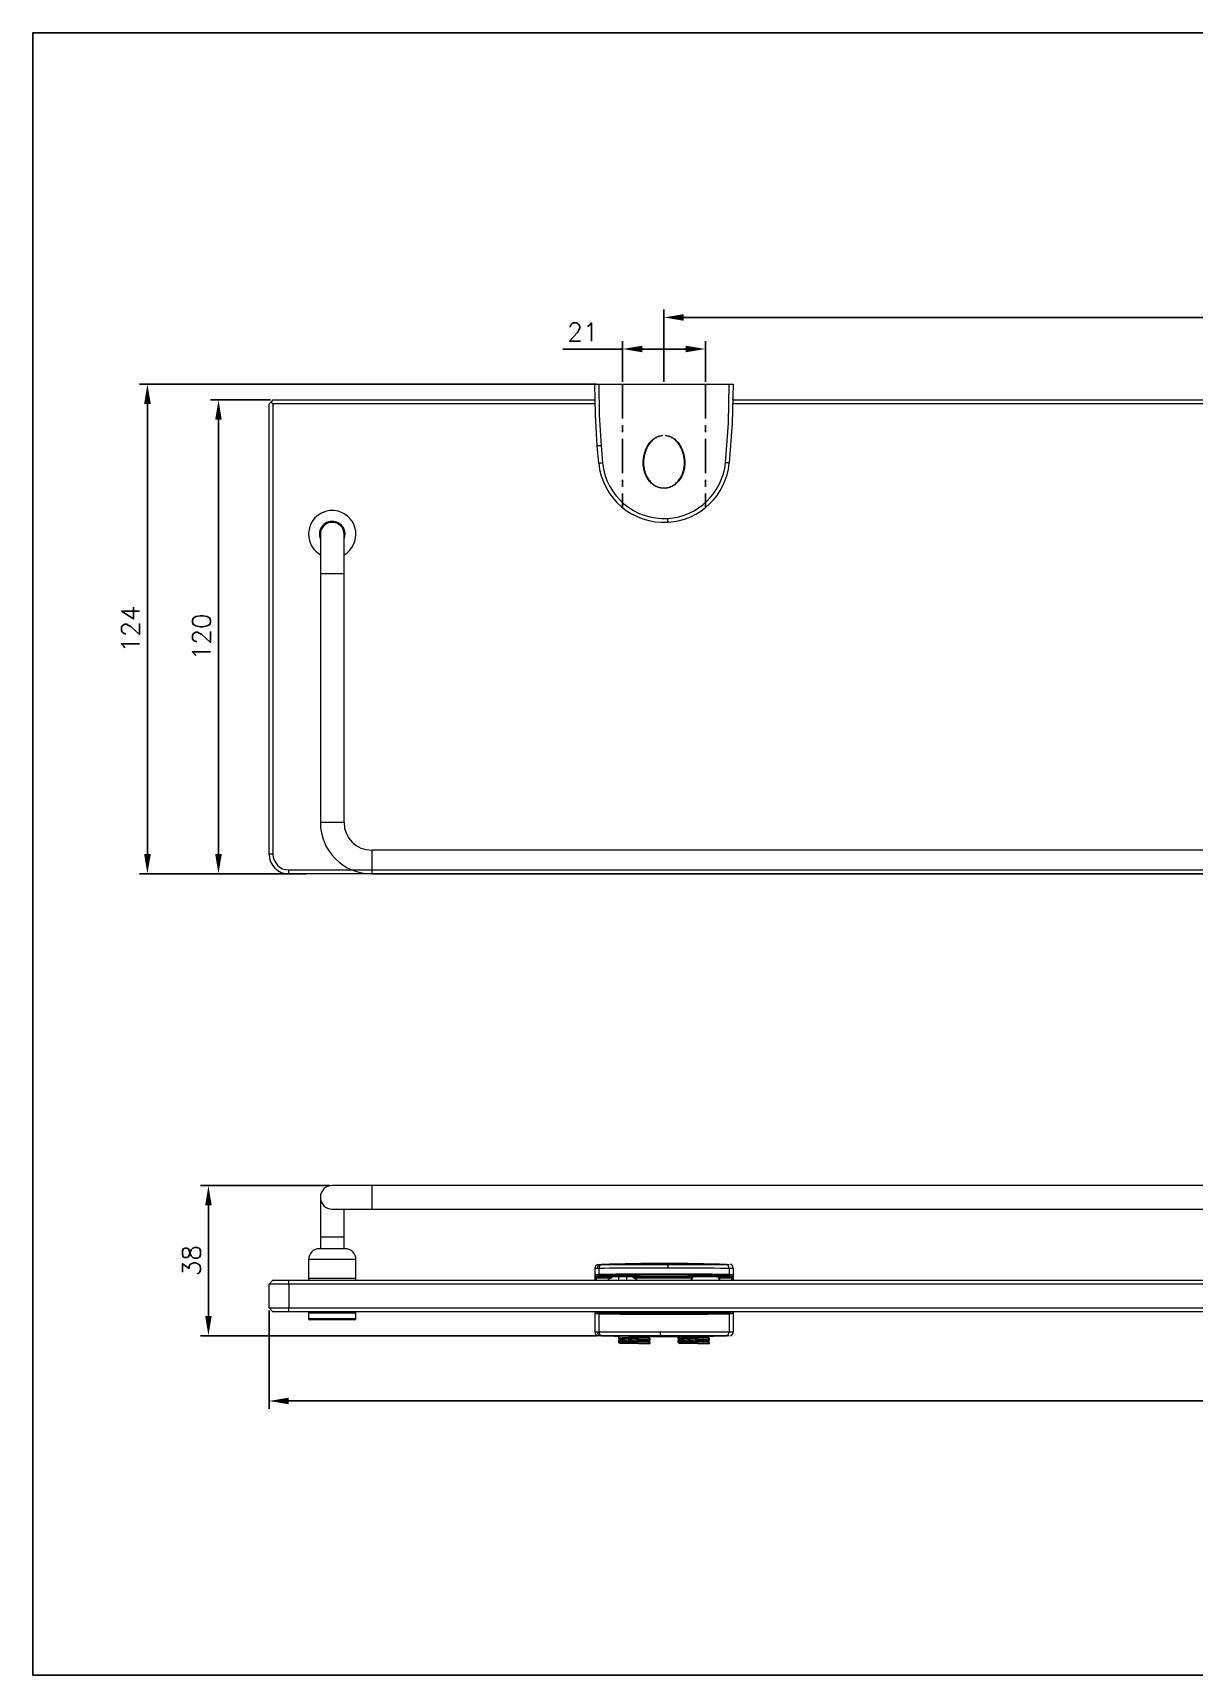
# Model space of a CAD drawing. Extents: x -139 to 449, y -42 to 374.
# Drawn here: x -139.3 to 154.7, y -41.7 to 374.1 of the extents above; entities that cross this region are included whole.
import ezdxf

# ---------------------------------------------------------------- set-up
doc = ezdxf.new("R2010")
doc.units = 0
doc.header["$LTSCALE"] = 23.1
doc.header["$MEASUREMENT"] = 0
doc.linetypes.add('CENTER', pattern=[0.6, 0.375, -0.075, 0.075, -0.075])
doc.layers.get('0').update_dxf_attribs({"linetype": 'CONTINUOUS'})
doc.layers.get('Defpoints').update_dxf_attribs({"linetype": 'CONTINUOUS'})
doc.styles.get("Standard").update_dxf_attribs({"font": 'txt.shx', "bigfont": 'whgtxt.shx'})
doc.dimstyles.get("Standard").update_dxf_attribs({"dimtxt": 2.5, "dimasz": 0.18, "dimexe": 0.18, "dimexo": 0.0625, "dimgap": 0.09, "dimtad": 0, "dimtih": 1, "dimtoh": 1, "dimdec": 4, "dimzin": 0, "dimdsep": 46, "dimtxsty": 'Standard', "dimcen": 0.09, "dimadec": 0, "dimazin": 0, "dimtp": 0.001, "dimtm": 0.001, "dimtfac": 1, "dimtdec": 4, "dimtofl": 0, "dimtmove": 0, "dimatfit": 0, "dimfxl": 0, "dimtolj": 1, "dimtzin": 0, "dimarcsym": 0})

# ---------------------------------------------------------------- blocks, each defined once
blk = doc.blocks.new('*D23')
at = {"color": 2, "lineweight": -2, "transparency": 16777216}
for p, q in [((9.95, 285.79), (9.95, 296.08)), ((30.95, 285.79), (30.95, 296.08)), ((9.95, 294.08), (-5.18, 294.08)), ((25.95, 294.08), (14.95, 294.08))]:
    blk.add_line(p, q, dxfattribs=at)
at = {"color": 2, "transparency": 16777216}
for points in [[(14.95, 294.91), (14.95, 293.25), (9.95, 294.08)], [(25.95, 294.91), (25.95, 293.25), (30.95, 294.08)]]:
    blk.add_solid(points, dxfattribs=at)
at = {"layer": 'Defpoints', "color": 0, "transparency": 16777216}
for p in [(30.95, 294.08), (9.95, 285.19), (30.95, 285.19)]:
    blk.add_point(p, dxfattribs=at)
at = {"color": 2, "transparency": 16777216, "insert": (-0.11, 298.38), "char_height": 4.6, "attachment_point": 5}
blk.add_mtext('\\A1;21', dxfattribs=at)
blk = doc.blocks.new('*D24')
at = {"color": 2, "lineweight": -2, "transparency": 16777216}
for p, q in [((-79.55, 50.69), (-79.55, 25.74)), ((420.45, 50.69), (420.45, 25.74)), ((-74.55, 27.74), (415.45, 27.74))]:
    blk.add_line(p, q, dxfattribs=at)
at = {"color": 2, "transparency": 16777216}
for points in [[(-74.55, 28.58), (-74.55, 26.91), (-79.55, 27.74)], [(415.45, 28.58), (415.45, 26.91), (420.45, 27.74)]]:
    blk.add_solid(points, dxfattribs=at)
at = {"layer": 'Defpoints', "color": 0, "transparency": 16777216}
for p in [(-79.55, 51.29), (420.45, 51.29), (420.45, 27.74)]:
    blk.add_point(p, dxfattribs=at)
at = {"color": 2, "transparency": 16777216, "insert": (170.45, 32.04), "char_height": 4.6, "attachment_point": 5}
blk.add_mtext('\\A1;500', dxfattribs=at)
blk = doc.blocks.new('*D25')
at = {"color": 2, "lineweight": -2, "transparency": 16777216}
for p, q in [((3.33, 285.19), (-112.34, 285.19)), ((-110.34, 280.19), (-110.34, 166.19)), ((-70.15, 161.19), (-112.34, 161.19))]:
    blk.add_line(p, q, dxfattribs=at)
at = {"color": 2, "transparency": 16777216}
for points in [[(-111.17, 280.19), (-109.5, 280.19), (-110.34, 285.19)], [(-111.17, 166.19), (-109.5, 166.19), (-110.34, 161.19)]]:
    blk.add_solid(points, dxfattribs=at)
at = {"layer": 'Defpoints', "color": 0, "transparency": 16777216}
for p in [(3.93, 285.19), (-110.34, 161.19), (-69.55, 161.19)]:
    blk.add_point(p, dxfattribs=at)
at = {"color": 2, "transparency": 16777216, "insert": (-114.64, 223.19), "char_height": 4.6, "attachment_point": 5, "rotation": 90}
blk.add_mtext('\\A1;124', dxfattribs=at)
blk = doc.blocks.new('*D26')
at = {"color": 2, "lineweight": -2, "transparency": 16777216}
for p, q in [((-79.15, 281.19), (-94.35, 281.19)), ((-92.35, 276.19), (-92.35, 166.19)), ((-70.15, 161.19), (-94.35, 161.19))]:
    blk.add_line(p, q, dxfattribs=at)
at = {"color": 2, "transparency": 16777216}
for points in [[(-93.18, 276.19), (-91.51, 276.19), (-92.35, 281.19)], [(-93.18, 166.19), (-91.51, 166.19), (-92.35, 161.19)]]:
    blk.add_solid(points, dxfattribs=at)
at = {"layer": 'Defpoints', "color": 0, "transparency": 16777216}
for p in [(-78.55, 281.19), (-92.35, 161.19), (-69.55, 161.19)]:
    blk.add_point(p, dxfattribs=at)
at = {"color": 2, "transparency": 16777216, "insert": (-96.65, 221.19), "char_height": 4.6, "attachment_point": 5, "rotation": 90}
blk.add_mtext('\\A1;120', dxfattribs=at)
blk = doc.blocks.new('*D27')
at = {"color": 2, "lineweight": -2, "transparency": 16777216}
for p, q in [((-64.15, 82.29), (-96.89, 82.29)), ((-94.89, 77.29), (-94.89, 49.27)), ((3.33, 44.27), (-96.89, 44.27))]:
    blk.add_line(p, q, dxfattribs=at)
at = {"color": 2, "transparency": 16777216}
for points in [[(-95.72, 77.29), (-94.06, 77.29), (-94.89, 82.29)], [(-95.72, 49.27), (-94.06, 49.27), (-94.89, 44.27)]]:
    blk.add_solid(points, dxfattribs=at)
at = {"layer": 'Defpoints', "color": 0, "transparency": 16777216}
for p in [(-63.55, 82.29), (-94.89, 44.27), (3.93, 44.27)]:
    blk.add_point(p, dxfattribs=at)
at = {"color": 2, "transparency": 16777216, "insert": (-99.19, 63.28), "char_height": 4.6, "attachment_point": 5, "rotation": 90}
blk.add_mtext('\\A1;38', dxfattribs=at)
blk = doc.blocks.new('*D29')
at = {"color": 2, "lineweight": -2, "transparency": 16777216}
for p, q in [((20.45, 285.79), (20.45, 304.07)), ((320.45, 285.79), (320.45, 304.07)), ((25.45, 302.07), (315.45, 302.07))]:
    blk.add_line(p, q, dxfattribs=at)
at = {"color": 2, "transparency": 16777216}
for points in [[(25.45, 302.91), (25.45, 301.24), (20.45, 302.07)], [(315.45, 302.91), (315.45, 301.24), (320.45, 302.07)]]:
    blk.add_solid(points, dxfattribs=at)
at = {"layer": 'Defpoints', "color": 0, "transparency": 16777216}
for p in [(320.45, 302.07), (20.45, 285.19), (320.45, 285.19)]:
    blk.add_point(p, dxfattribs=at)
at = {"color": 2, "transparency": 16777216, "insert": (169.98, 306.37), "char_height": 4.6, "attachment_point": 5}
blk.add_mtext('\\A1;300', dxfattribs=at)
blk = doc.blocks.new('A$C799D01EE')
at = {"color": 7, "linetype": 'Continuous', "lineweight": 15}
for points, knots in [([(12.97, 0.36), (13.01, 0.75), (13.1, 1.12), (13.31, 1.66), (13.39, 1.84), (13.58, 2.18), (13.68, 2.34), (14.02, 2.81), (14.28, 3.1), (14.85, 3.62), (15.16, 3.85), (15.81, 4.26), (16.16, 4.44), (16.87, 4.74), (17.23, 4.86), (17.97, 5.06), (18.35, 5.14), (19.12, 5.24), (19.5, 5.27), (20.27, 5.27), (20.65, 5.25), (21.42, 5.14), (21.8, 5.06), (22.53, 4.84), (22.89, 4.7), (23.59, 4.36), (23.92, 4.16), (24.38, 3.82), (24.53, 3.7), (24.82, 3.44), (24.96, 3.31), (25.36, 2.88), (25.58, 2.57), (25.87, 2.07), (25.96, 1.89), (26.11, 1.53), (26.17, 1.35), (26.27, 0.98), (26.31, 0.79), (26.37, 0.41), (26.38, 0.21), (26.38, -0.37), (26.33, -0.75), (26.13, -1.5), (25.99, -1.86), (25.7, -2.37), (25.6, -2.53), (25.37, -2.85), (25.25, -3), (24.86, -3.42), (24.57, -3.69), (23.94, -4.15), (23.61, -4.35), (22.92, -4.69), (22.56, -4.83), (21.82, -5.05), (21.44, -5.14), (20.67, -5.25), (20.29, -5.27), (19.52, -5.27), (19.13, -5.24), (18.36, -5.14), (17.98, -5.06), (17.24, -4.87), (16.88, -4.74), (16.17, -4.44), (15.83, -4.27), (15.17, -3.86), (14.86, -3.63), (14.29, -3.11), (14.02, -2.82), (13.57, -2.19), (13.38, -1.85), (13.1, -1.12), (13.01, -0.75), (12.97, -0.36)], [0, 0, 0, 0, 0.03125, 0.03125, 0.046875, 0.046875, 0.0625, 0.0625, 0.09375, 0.09375, 0.125, 0.125, 0.15625, 0.15625, 0.1875, 0.1875, 0.21875, 0.21875, 0.25, 0.25, 0.28125, 0.28125, 0.3125, 0.3125, 0.34375, 0.34375, 0.375, 0.375, 0.390625, 0.390625, 0.40625, 0.40625, 0.4375, 0.4375, 0.453125, 0.453125, 0.46875, 0.46875, 0.484375, 0.484375, 0.5, 0.5, 0.53125, 0.53125, 0.5625, 0.5625, 0.578125, 0.578125, 0.59375, 0.59375, 0.625, 0.625, 0.65625, 0.65625, 0.6875, 0.6875, 0.71875, 0.71875, 0.75, 0.75, 0.78125, 0.78125, 0.8125, 0.8125, 0.84375, 0.84375, 0.875, 0.875, 0.90625, 0.90625, 0.9375, 0.9375, 0.96875, 0.96875, 1, 1, 1, 1]), ([(13.04, -0.35), (13.08, -0.74), (13.17, -1.11), (13.45, -1.82), (13.64, -2.16), (14.09, -2.77), (14.35, -3.06), (14.91, -3.57), (15.22, -3.79), (15.87, -4.19), (16.21, -4.37), (16.91, -4.66), (17.27, -4.78), (18, -4.97), (18.38, -5.05), (19.13, -5.15), (19.51, -5.17), (20.27, -5.18), (20.65, -5.15), (21.41, -5.05), (21.78, -4.97), (22.51, -4.75), (22.87, -4.61), (23.55, -4.28), (23.88, -4.08), (24.5, -3.63), (24.79, -3.37), (25.17, -2.95), (25.29, -2.81), (25.52, -2.5), (25.62, -2.34), (25.91, -1.84), (26.05, -1.49), (26.25, -0.74), (26.3, -0.37), (26.3, 0.2), (26.29, 0.4), (26.24, 0.78), (26.2, 0.96), (26.04, 1.51), (25.89, 1.87), (25.51, 2.53), (25.28, 2.83), (24.89, 3.26), (24.76, 3.39), (24.47, 3.64), (24.32, 3.76), (23.86, 4.09), (23.53, 4.29), (22.84, 4.62), (22.49, 4.76), (21.76, 4.97), (21.39, 5.05), (20.64, 5.16), (20.26, 5.18), (19.5, 5.17), (19.12, 5.15), (18.37, 5.05), (17.99, 4.97), (17.26, 4.78), (16.9, 4.65), (16.2, 4.36), (15.86, 4.19), (15.21, 3.79), (14.91, 3.56), (14.34, 3.05), (14.08, 2.77), (13.75, 2.31), (13.64, 2.15), (13.46, 1.81), (13.38, 1.64), (13.17, 1.1), (13.08, 0.74), (13.04, 0.35)], [0, 0, 0, 0, 0.03125, 0.03125, 0.0625, 0.0625, 0.09375, 0.09375, 0.125, 0.125, 0.15625, 0.15625, 0.1875, 0.1875, 0.21875, 0.21875, 0.25, 0.25, 0.28125, 0.28125, 0.3125, 0.3125, 0.34375, 0.34375, 0.375, 0.375, 0.40625, 0.40625, 0.421875, 0.421875, 0.4375, 0.4375, 0.46875, 0.46875, 0.5, 0.5, 0.515625, 0.515625, 0.53125, 0.53125, 0.5625, 0.5625, 0.59375, 0.59375, 0.609375, 0.609375, 0.625, 0.625, 0.65625, 0.65625, 0.6875, 0.6875, 0.71875, 0.71875, 0.75, 0.75, 0.78125, 0.78125, 0.8125, 0.8125, 0.84375, 0.84375, 0.875, 0.875, 0.90625, 0.90625, 0.9375, 0.9375, 0.953125, 0.953125, 0.96875, 0.96875, 1, 1, 1, 1])]:
    blk.add_open_spline(points, degree=3, knots=knots, dxfattribs=at)
blk = doc.blocks.new('A$C41BA2DAD')
blk.add_lwpolyline([(-103.23, -187.07), (386.82, -187.07), (386.82, 159.43), (-103.23, 159.43)], close=True)
blk = doc.blocks.new('A$C676F3AB2')
at = {"xscale": 1.2, "yscale": 1.2, "zscale": 1.2}
blk.add_blockref('A$C41BA2DAD', (-7.47, 10.63), dxfattribs=at)

msp = doc.modelspace()

# ---------------------------------------------------------------- linework, layer by layer
at = {"color": 7, "linetype": 'Continuous', "lineweight": 15}
for p, q in [((2.952, 285.188), (3.925, 285.188)), ((36.98, 285.188), (37.952, 285.188)), ((-79.048, 280.688), (-79.548, 280.188)), ((-79.548, 166.188), (-79.548, 280.188)), ((-78.548, 281.188), (-79.048, 280.688)), ((-78.548, 281.188), (3.028, 281.188)), ((37.857, 281.188), (303.028, 281.188)), ((3.923, 265.188), (3.543, 269.579)), ((-66.548, 247.188), (-66.548, 237.188)), ((-60.548, 237.188), (-60.548, 247.188)), ((-66.548, 237.188), (-66.548, 174.188)), ((-60.548, 174.188), (-60.548, 237.188)), ((394.452, 167.188), (-53.548, 167.188)), ((415.452, 161.188), (-74.548, 161.188)), ((-53.548, 161.188), (394.452, 161.188)), ((-66.548, 79.293), (-66.548, 69.293)), ((-53.548, 82.293), (-63.548, 82.293)), ((394.452, 82.293), (-53.548, 82.293)), ((-63.548, 76.293), (-53.548, 76.293)), ((-60.548, 69.293), (-60.548, 76.293)), ((-53.548, 76.293), (394.452, 76.293)), ((-66.548, 69.293), (-66.548, 66.293)), ((-63.548, 69.293), (-60.548, 69.293)), ((-60.548, 66.293), (-60.548, 69.293)), ((-69.548, 63.543), (-69.548, 58.793)), ((-60.298, 66.293), (-66.798, 66.293)), ((-57.548, 58.793), (-57.548, 63.543)), ((-78.548, 58.293), (-79.548, 57.293)), ((-78.548, 58.293), (-74.548, 58.293)), ((-74.548, 58.293), (415.452, 58.293)), ((2.952, 61.32), (2.952, 58.293)), ((3.286, 58.797), (3.286, 58.293)), ((3.301, 59.297), (7.405, 59.297)), ((4.512, 62.321), (4.669, 62.321)), ((8.952, 59.294), (10.952, 59.294)), ((12.5, 59.297), (27.392, 59.297)), ((34.513, 59.297), (37.603, 59.297)), ((36.015, 62.321), (36.199, 62.321)), ((37.619, 58.293), (37.619, 58.797)), ((37.952, 61.32), (37.952, 58.293)), ((-79.548, 51.293), (-79.548, 57.293)), ((-78.548, 50.293), (-79.548, 51.293)), ((-74.548, 50.293), (-78.548, 50.293)), ((415.452, 50.293), (-74.548, 50.293)), ((-69.548, 49.993), (-69.548, 48.593)), ((-57.548, 48.593), (-57.548, 49.993)), ((2.952, 50.293), (2.952, 45.265)), ((7.405, 50.288), (3.301, 50.288)), ((37.952, 50.293), (37.952, 45.265)), ((-57.848, 48.293), (-69.248, 48.293)), ((4.671, 44.264), (4.512, 44.265)), ((4.89, 44.264), (4.671, 44.264)), ((35.653, 44.249), (35.697, 44.249)), ((36.199, 44.264), (36.015, 44.264))]:
    msp.add_line(p, q, dxfattribs=at)
at = {"color": 1, "linetype": 'CENTER'}
for p, q in [((9.952, 285.188), (9.952, 253.928)), ((30.952, 285.188), (30.952, 253.928))]:
    msp.add_line(p, q, dxfattribs=at)
at = {"color": 2, "linetype": 'Continuous', "lineweight": 15}
for p, q in [((-78.548, 280.188), (-79.048, 280.688)), ((3.047, 280.188), (-78.548, 280.188)), ((-78.548, 280.188), (-78.548, 166.188)), ((303.047, 280.188), (37.833, 280.188)), ((4.512, 269.653), (4.89, 265.282)), ((-60.548, 237.188), (-66.548, 237.188)), ((-60.548, 174.188), (-66.548, 174.188)), ((-53.548, 167.188), (-53.548, 161.188)), ((-78.548, 166.188), (-79.548, 166.188)), ((-74.548, 162.188), (415.452, 162.188)), ((-74.548, 161.188), (-74.548, 162.188)), ((-53.548, 82.293), (-53.548, 76.293)), ((-66.548, 69.293), (-63.548, 69.293)), ((-57.548, 63.543), (-69.548, 63.543)), ((-74.548, 57.293), (-74.548, 58.293)), ((-69.548, 58.793), (-57.548, 58.793)), ((3.286, 58.797), (2.986, 58.797)), ((2.986, 58.293), (2.986, 58.797)), ((6.899, 58.797), (3.286, 58.797)), ((3.923, 61.322), (3.543, 61.321)), ((3.923, 61.322), (3.923, 59.732)), ((4.669, 62.321), (4.89, 62.321)), ((8.952, 59.148), (8.952, 59.294)), ((10.952, 59.148), (8.952, 59.148)), ((8.952, 59.148), (8.952, 58.293)), ((10.952, 59.148), (10.952, 59.294)), ((10.952, 59.148), (10.952, 58.293)), ((27.602, 58.797), (13.006, 58.797)), ((37.619, 58.797), (34.303, 58.797)), ((36.982, 61.322), (36.982, 59.732)), ((37.919, 58.797), (37.619, 58.797)), ((37.919, 58.797), (37.919, 58.293)), ((-74.548, 57.293), (-79.548, 57.293)), ((415.452, 57.293), (-74.548, 57.293)), ((-74.548, 57.293), (-74.548, 51.293)), ((-79.548, 51.293), (-74.548, 51.293)), ((-74.548, 50.293), (-74.548, 51.293)), ((-74.548, 51.293), (415.452, 51.293)), ((-63.548, 49.993), (-69.548, 49.993)), ((-57.548, 49.993), (-63.548, 49.993)), ((8.952, 50.291), (8.952, 50.293)), ((9.452, 50.291), (8.952, 50.291)), ((9.452, 50.293), (9.452, 50.11)), ((16.452, 50.11), (16.452, 50.293)), ((24.452, 50.288), (16.452, 50.288)), ((24.452, 50.293), (24.452, 50.11)), ((31.452, 50.11), (31.452, 50.293)), ((37.603, 50.288), (34.513, 50.288)), ((-69.548, 48.593), (-57.548, 48.593)), ((3.923, 49.853), (3.923, 45.263)), ((36.982, 49.853), (36.982, 45.263)), ((3.543, 45.264), (3.923, 45.263)), ((4.479, 44.251), (4.559, 44.255)), ((4.671, 44.265), (5.209, 44.251)), ((5.209, 44.249), (5.251, 44.249)), ((9.034, 44.162), (5.979, 44.213)), ((7.904, 44.184), (8.644, 44.168)), ((8.644, 44.167), (9.365, 44.154)), ((8.952, 44), (8.952, 43.585)), ((8.952, 43), (8.952, 42.585)), ((13.977, 42.293), (9.45, 42.293)), ((13.977, 42.293), (16.952, 42.293)), ((16.952, 43.085), (16.952, 43.5)), ((16.952, 42.293), (16.952, 42.5)), ((23.078, 44.051), (17.831, 44.062)), ((23.067, 44.048), (23.973, 44.054)), ((23.952, 44), (23.952, 43.585)), ((23.952, 43), (23.952, 42.585)), ((28.977, 42.293), (24.45, 42.293)), ((28.977, 42.293), (31.952, 42.293)), ((31.952, 43.085), (31.952, 43.5)), ((31.952, 42.293), (31.952, 42.5)), ((34.925, 44.213), (32.476, 44.177)), ((35.697, 44.253), (36.471, 44.271))]:
    msp.add_line(p, q, dxfattribs=at)
at = {"color": 7, "linetype": 'Continuous', "lineweight": 15, "flags": 128}
for points in [[(3.543, 269.579), (3.1, 277.378), (2.952, 285.188)], [(37.952, 285.188), (37.716, 275.297), (36.982, 265.188)], [(2.991, 281.188), (2.988, 281.365), (2.986, 281.465), (2.986, 281.483)], [(3.925, 62.32), (4.072, 62.32), (4.512, 62.321)], [(7.341, 59.128), (7.363, 59.234), (7.391, 59.29), (7.404, 59.297), (7.405, 59.297)], [(7.405, 59.297), (7.411, 59.297), (8.952, 59.294)], [(10.952, 59.294), (12.125, 59.296), (12.5, 59.297)], [(12.564, 59.128), (12.541, 59.234), (12.514, 59.29), (12.501, 59.297), (12.5, 59.297)], [(27.392, 59.297), (27.647, 59.246), (27.709, 59.201), (27.747, 59.132), (27.751, 59.064), (27.731, 58.99), (27.671, 58.883), (27.602, 58.797)], [(34.303, 58.797), (34.211, 58.918), (34.165, 59.013), (34.152, 59.088), (34.166, 59.155), (34.212, 59.216), (34.321, 59.271), (34.513, 59.297)], [(36.549, 62.32), (36.744, 62.32), (36.98, 62.32)], [(4.512, 44.265), (4.072, 44.265), (3.925, 44.265)], [(19.566, 44.261), (18.382, 44.261), (15.809, 44.261), (13.367, 44.261), (11.128, 44.261), (9.152, 44.261), (7.499, 44.262), (6.212, 44.263), (5.348, 44.263), (4.89, 44.264)], [(36.015, 44.264), (35.694, 44.263), (34.891, 44.263), (33.68, 44.262), (32.091, 44.261), (30.174, 44.261), (27.979, 44.261), (25.571, 44.261), (21.897, 44.261), (20.965, 44.261), (20.032, 44.261), (19.566, 44.261)], [(36.98, 44.265), (36.744, 44.265), (36.549, 44.265)]]:
    msp.add_lwpolyline(points, dxfattribs=at)
at = {"color": 2, "linetype": 'Continuous', "lineweight": 15, "flags": 128}
for points in [[(3.925, 285.188), (4.072, 277.415), (4.512, 269.653)], [(36.015, 265.282), (36.744, 275.344), (36.98, 285.188)], [(3.543, 269.579), (3.561, 269.581), (3.616, 269.585), (3.705, 269.592), (3.825, 269.601), (3.972, 269.612), (4.139, 269.625), (4.322, 269.638), (4.512, 269.653)], [(3.923, 265.188), (3.941, 265.19), (3.996, 265.195), (4.085, 265.204), (4.204, 265.215), (4.35, 265.23), (4.518, 265.246), (4.699, 265.264), (4.89, 265.282)], [(36.982, 265.188), (36.964, 265.19), (36.909, 265.195), (36.82, 265.204), (36.701, 265.215), (36.554, 265.23), (36.387, 265.246), (36.205, 265.264), (36.015, 265.282)], [(21.48, 250.22), (21.479, 250.238), (21.476, 250.293), (21.47, 250.382), (21.463, 250.501), (21.453, 250.647), (21.443, 250.815), (21.432, 250.997), (21.42, 251.187)], [(3.543, 61.321), (3.1, 61.32), (2.952, 61.32)], [(21.48, 61.324), (20.667, 61.324), (20.262, 61.324), (19.856, 61.324), (18.254, 61.324), (15.522, 61.325), (12.929, 61.325), (10.551, 61.325), (8.452, 61.324), (6.696, 61.324), (5.328, 61.323), (4.41, 61.322), (3.923, 61.322)], [(4.89, 62.321), (5.348, 62.322), (6.212, 62.323), (7.499, 62.323), (9.152, 62.324), (11.128, 62.324), (13.367, 62.324), (15.809, 62.324), (18.382, 62.324), (19.891, 62.324), (20.273, 62.324), (20.655, 62.324), (21.42, 62.324)], [(21.42, 62.324), (22.359, 62.324), (26.043, 62.324), (28.415, 62.324), (30.562, 62.324), (32.42, 62.324), (33.941, 62.323), (35.076, 62.322), (35.798, 62.322), (36.015, 62.321)], [(36.982, 61.322), (36.751, 61.322), (35.983, 61.323), (34.777, 61.323), (33.162, 61.324), (31.188, 61.325), (28.908, 61.325), (26.389, 61.325), (22.477, 61.324), (21.48, 61.324)], [(37.952, 61.32), (37.716, 61.321), (36.982, 61.322)], [(8.952, 50.291), (7.411, 50.288), (7.405, 50.288)], [(2.952, 45.265), (3.1, 45.265), (3.543, 45.264)], [(3.923, 45.263), (4.41, 45.263), (5.328, 45.262), (6.696, 45.261), (8.452, 45.261), (10.551, 45.26), (12.929, 45.26), (15.522, 45.26), (18.254, 45.261), (19.511, 45.261)], [(5.251, 44.249), (5.38, 44.247), (5.664, 44.24), (6.07, 44.23), (6.552, 44.218), (7.054, 44.205), (7.521, 44.194), (7.904, 44.184)], [(9.303, 44.207), (9.215, 44.156), (8.961, 44.009)], [(8.961, 43.576), (9.215, 43.429), (9.45, 43.293)], [(9.469, 43.304), (9.215, 43.156), (8.961, 43.009)], [(8.961, 42.576), (9.215, 42.429), (9.469, 42.282)], [(14.502, 44.174), (13.973, 44.185), (13.621, 44.198), (13.411, 44.211), (13.365, 44.224), (13.486, 44.234), (13.761, 44.241), (14.163, 44.244), (14.251, 44.244)], [(14.251, 44.244), (16.412, 44.245), (18.667, 44.245), (19.81, 44.245), (20.957, 44.245), (22.1, 44.245), (24.426, 44.245), (26.654, 44.244)], [(17.838, 44.108), (16.133, 44.145), (14.502, 44.174)], [(16.436, 43.782), (16.69, 43.929), (16.944, 44.076)], [(16.436, 42.782), (16.69, 42.929), (16.944, 43.076)], [(16.944, 43.509), (16.69, 43.656), (16.455, 43.793)], [(16.944, 42.509), (16.69, 42.656), (16.455, 42.793)], [(19.153, 44.044), (21.809, 44.044), (23.326, 44.053)], [(19.511, 45.261), (20.006, 45.261), (20.997, 45.261), (21.986, 45.261), (25.888, 45.26), (28.445, 45.26), (30.776, 45.26), (32.813, 45.261), (34.5, 45.262), (35.787, 45.262), (36.641, 45.263), (36.982, 45.263)], [(26.402, 44.174), (24.394, 44.137), (23.067, 44.108)], [(23.961, 43.576), (24.215, 43.429), (24.45, 43.293)], [(24.469, 43.304), (24.215, 43.156), (23.961, 43.009)], [(23.961, 42.576), (24.215, 42.429), (24.469, 42.282)], [(26.654, 44.244), (27.13, 44.241), (27.413, 44.234), (27.539, 44.224), (27.496, 44.211), (27.288, 44.198), (26.942, 44.186), (26.494, 44.175), (26.402, 44.174)], [(31.436, 43.782), (31.69, 43.929), (31.944, 44.076)], [(31.436, 42.782), (31.69, 42.929), (31.944, 43.076)], [(31.944, 43.509), (31.69, 43.656), (31.455, 43.793)], [(31.944, 42.509), (31.69, 42.656), (31.455, 42.793)], [(33, 44.184), (33.381, 44.194), (33.85, 44.205), (34.353, 44.218), (34.832, 44.23), (35.237, 44.24), (35.521, 44.247), (35.653, 44.249)], [(36.982, 45.263), (37.716, 45.265), (37.952, 45.265)]]:
    msp.add_lwpolyline(points, dxfattribs=at)
at = {"color": 7, "linetype": 'Continuous', "lineweight": 15}
for centre, radius, start, end in [((-111.55, 284.132), 149.493, 358.87144, 358.98438), ((20.452, 266.796), 16.608, 185.55514, 273.54746), ((20.452, 266.796), 16.608, 273.54749, 354.44483), ((-63.548, 247.188), 6, 75.37128, 240), ((-63.548, 247.188), 3.25, 75.37128, 202.61986), ((-63.548, 247.188), 3, 0, 180), ((-63.548, 247.188), 3.25, 337.38014, 75.37128), ((-63.548, 247.188), 6, 300, 75.37128), ((-53.548, 174.188), 13, 180, 270), ((-53.548, 174.188), 7, 180, 270), ((-74.548, 166.188), 5, 180, 270), ((-63.548, 79.293), 3, 90, 270), ((-66.798, 63.543), 2.75, 90, 180), ((-60.298, 63.543), 2.75, 0, 90), ((20.474, -498.757), 561.299, 88.36679, 91.6136), ((37.045, 61.546), 0.872, 6.68997, 71.29863), ((-69.048, 58.793), 0.5, 180, 270), ((-58.048, 58.793), 0.5, 270, 0), ((3.952, 61.32), 1, 91.56968, 180), ((7.173, 58.925), 3.89, 174.5091, 181.8822), ((8.952, 54.793), 4.5, 117.14505, 128.94244), ((6.711, 59.508), 0.735, 284.84352, 328.92304), ((13.204, 59.522), 0.752, 211.58185, 254.65159), ((10.952, 54.793), 4.5, 51.05756, 62.85495), ((30.952, 55.793), 4.5, 138.11543, 146.25101), ((30.952, 580.597), 521.312, 269.60869, 270.39131), ((30.952, 55.793), 4.5, 33.74899, 41.88457), ((33.711, 58.924), 3.91, 358.13669, 5.472), ((36.952, 61.32), 1, 0, 18.97499), ((-69.248, 49.993), 0.3, 90, 180), ((-57.848, 49.993), 0.3, 0, 90), ((-69.248, 48.593), 0.3, 180, 270), ((-57.848, 48.593), 0.3, 270, 0), ((3.952, 45.265), 1, 180, 268.43032), ((37.052, 45.076), 0.898, 287.69081, 11.86131)]:
    msp.add_arc(centre, radius, start, end, dxfattribs=at)
at = {"color": 2, "linetype": 'Continuous', "lineweight": 15}
for centre, radius, start, end in [((20.453, 266.793), 15.636, 185.54594, 273.54688), ((20.45, 266.796), 15.639, 273.55656, 354.44655), ((-74.548, 166.188), 4, 180, 270), ((11.334, 59.032), 8.351, 176.12421, 181.61564), ((3.301, 59.597), 0.3, 180.00469, 245.61726), ((3.301, 59.597), 0.3, 245.6154, 269.98966), ((4.542, 61.322), 0.999, 91.68861, 180.07926), ((4.921, 61.324), 0.998, 91.77906, 180.12972), ((4.222, 59.732), 0.3, 179.92302, 269.809), ((9.051, -14.514), 73.662, 90.07702, 91.33075), ((10.871, -13.119), 72.267, 88.65715, 89.93509), ((17.099, 61.563), 4.388, 356.88296, 9.98669), ((35.984, 61.324), 0.998, 359.87025, 88.22184), ((36.683, 59.732), 0.3, 270.191, 0.07698), ((37.603, 59.597), 0.3, 270.01757, 359.99345), ((26.372, 58.969), 11.548, 359.1437, 3.11432), ((5.705, 50.25), 2.717, 179.1083, 185.53518), ((3.301, 49.988), 0.3, 90.01616, 179.99492), ((4.222, 49.854), 0.3, 90.19085, 180.07699), ((36.683, 49.854), 0.3, 359.92301, 89.80915), ((37.603, 49.988), 0.3, 67.14821, 89.98752), ((37.603, 49.988), 0.3, 0.0079, 67.14543), ((34.904, 50.265), 3.012, 354.73222, 0.52907), ((4.542, 45.263), 0.999, 179.92069, 268.31228), ((4.921, 45.261), 0.998, 179.87025, 268.22091), ((12.95, 347.62), 303.488, 268.40069, 268.68399), ((14.077, 31.259), 12.986, 88.98666, 92.75435), ((19.169, 300.482), 256.438, 269.50111, 269.99642), ((17.823, 44.445), 0.337, 272.55301, 322.65419), ((20.452, 176.138), 132.056, 268.86551, 271.13449), ((20.522, 569.669), 525.627, 269.8508, 270.27739), ((24.286, 45.022), 4.781, 177.13876, 189.15708), ((23.082, 44.445), 0.337, 217.34569, 267.44417), ((26.856, 32.4), 11.845, 87.14273, 91.03368), ((20.501, 584.917), 540.877, 271.2091, 271.32417), ((26.543, 403.13), 359.015, 271.3379, 271.57739), ((35.984, 45.261), 0.998, 271.77818, 0.12978)]:
    msp.add_arc(centre, radius, start, end, dxfattribs=at)
for centre, major_axis, ratio, start_param, end_param in [((209.556, 59.558), (206.604, 0), 0.0087142, 3.0446372, 3.1198123), ((20.452, 59.718), (16.608, 0), 0.0085692, 0.0969554, 3.0446372), ((-168.651, 59.558), (206.604, 0), 0.0087142, 0.0217804, 0.0969554), ((209.556, 50.027), (206.604, 0), 0.0087142, 3.163373, 3.2385481), ((12.952, 50.127), (4, 0), 0.0087269, 2.6362321, 6.7885458), ((27.952, 50.127), (4, 0), 0.0087269, 2.6362321, 6.7885458), ((-168.651, 50.027), (206.604, 0), 0.0087142, 6.1862299, 6.2614049), ((20.452, 49.867), (16.608, 0), 0.0085692, 3.2385481, 6.1862299)]:
    msp.add_ellipse(centre, major_axis=major_axis, ratio=ratio, start_param=start_param, end_param=end_param, dxfattribs=at)
at = {"color": 7, "linetype": 'Continuous', "lineweight": 15}
for centre, major_axis, start_param, end_param in [((209.556, 59.258), (206.304, 0), 3.0446372, 3.1198123), ((20.452, 59.418), (16.308, 0), 0.0969554, 3.0446372), ((-168.651, 59.258), (206.304, 0), 0.0217804, 0.0969554), ((209.556, 50.327), (206.304, 0), 3.163373, 3.2385481), ((20.452, 50.167), (16.308, 0), 3.2385481, 6.1862299), ((-168.651, 50.327), (206.304, 0), 6.1862299, 6.2614049)]:
    msp.add_ellipse(centre, major_axis=major_axis, ratio=0.0087269, start_param=start_param, end_param=end_param, dxfattribs=at)
msp.add_open_spline([(3.925, 285.188), (10.1, 285.188), (21.119, 285.188), (32.136, 285.188), (36.98, 285.188)], degree=3, knots=[0, 0, 0, 0, 0.5604108, 1, 1, 1, 1], dxfattribs=at)
at = {"color": 2, "linetype": 'Continuous', "lineweight": 15}
for points, knots in [([(9.035, 44.163), (8.784, 44.169), (8.14, 44.184), (7.859, 44.201), (8.245, 44.211), (9.349, 44.209), (11.008, 44.194), (12.304, 44.176), (12.953, 44.168)], [0, 0, 0, 0, 0.1134114, 0.2908287, 0.468232, 0.6455703, 0.8227902, 1, 1, 1, 1]), ([(16.652, 44.024), (16.392, 44.002), (15.881, 43.957), (14.516, 43.9), (12.954, 43.835), (11.384, 43.77), (10.04, 43.714), (9.195, 43.645), (8.852, 43.602), (8.984, 43.578), (9.003, 43.575)], [0, 0, 0, 0, 0.1419896, 0.2783748, 0.4191349, 0.5598963, 0.6962804, 0.83827, 0.9766351, 1, 1, 1, 1]), ([(16.952, 43.085), (16.893, 43.065), (16.773, 43.025), (15.848, 42.957), (14.525, 42.901), (12.951, 42.835), (11.385, 42.77), (10.04, 42.714), (9.196, 42.645), (8.852, 42.602), (8.984, 42.578), (9.003, 42.575)], [0, 0, 0, 0, 0.1215438, 0.2462718, 0.3660766, 0.4897245, 0.6133736, 0.7331774, 0.8579054, 0.9794495, 1, 1, 1, 1]), ([(8.952, 43), (9.012, 43.02), (9.132, 43.06), (10.056, 43.128), (11.38, 43.185), (12.954, 43.25), (14.52, 43.315), (15.865, 43.371), (16.709, 43.44), (17.053, 43.483), (16.921, 43.507), (16.901, 43.51)], [0, 0, 0, 0, 0.1215325, 0.2462487, 0.3660412, 0.4896785, 0.6133147, 0.7331082, 0.8578243, 0.9793566, 1, 1, 1, 1]), ([(16.398, 42.782), (16.353, 42.765), (16.251, 42.728), (15.478, 42.664), (14.326, 42.608), (12.952, 42.543), (11.58, 42.477), (10.423, 42.421), (9.616, 42.353), (9.511, 42.312), (9.459, 42.293)], [0, 0, 0, 0, 0.1041476, 0.2343944, 0.3594954, 0.4886144, 0.6177334, 0.7428344, 0.8730812, 1, 1, 1, 1]), ([(16.398, 43.782), (16.353, 43.765), (16.252, 43.728), (15.478, 43.664), (14.326, 43.608), (12.952, 43.543), (11.579, 43.477), (10.426, 43.421), (9.653, 43.357), (9.552, 43.32), (9.506, 43.304)], [0, 0, 0, 0, 0.1066085, 0.2398887, 0.3679033, 0.5000295, 0.6321557, 0.7601704, 0.8934506, 1, 1, 1, 1]), ([(12.953, 44.168), (13.601, 44.157), (14.897, 44.137), (16.55, 44.104), (17.644, 44.076), (18.015, 44.056), (17.744, 44.049), (17.129, 44.053), (16.907, 44.054)], [0, 0, 0, 0, 0.1796575, 0.3594108, 0.5392308, 0.7189924, 0.8986657, 1, 1, 1, 1]), ([(13.977, 42.293), (14.627, 42.319), (15.778, 42.365), (16.707, 42.439), (17.053, 42.483), (16.921, 42.507), (16.902, 42.51)], [0, 0, 0, 0, 0.3775566, 0.6685165, 0.9520486, 1, 1, 1, 1]), ([(23.925, 44.054), (23.731, 44.053), (23.147, 44.05), (22.892, 44.056), (23.261, 44.076), (24.357, 44.104), (26.009, 44.137), (27.304, 44.157), (27.952, 44.168)], [0, 0, 0, 0, 0.0903696, 0.2723695, 0.4544079, 0.6363959, 0.8182245, 1, 1, 1, 1]), ([(31.902, 44.075), (31.85, 44.058), (31.733, 44.021), (30.845, 43.957), (29.525, 43.901), (27.951, 43.835), (26.385, 43.77), (25.04, 43.714), (24.196, 43.645), (23.852, 43.602), (23.984, 43.578), (24.003, 43.575)], [0, 0, 0, 0, 0.1031558, 0.2304983, 0.3528146, 0.4790545, 0.6052955, 0.7276108, 0.8549534, 0.9790453, 1, 1, 1, 1]), ([(31.902, 43.075), (31.849, 43.058), (31.733, 43.021), (30.845, 42.957), (29.525, 42.901), (27.951, 42.835), (26.385, 42.77), (25.04, 42.714), (24.196, 42.645), (23.852, 42.602), (23.984, 42.578), (24.003, 42.575)], [0, 0, 0, 0, 0.1031225, 0.230466, 0.3527832, 0.479024, 0.605266, 0.7275821, 0.8549257, 0.9790185, 1, 1, 1, 1]), ([(24.003, 44.01), (24.048, 44.027), (24.138, 44.061), (24.698, 44.097), (24.981, 44.115)], [0, 0, 0, 0, 0.4959075, 1, 1, 1, 1]), ([(24.003, 43.01), (24.055, 43.027), (24.172, 43.064), (25.06, 43.128), (26.379, 43.185), (27.954, 43.25), (29.52, 43.315), (30.865, 43.371), (31.709, 43.44), (32.053, 43.483), (31.921, 43.507), (31.901, 43.51)], [0, 0, 0, 0, 0.1030902, 0.2304245, 0.3527319, 0.4789648, 0.6051966, 0.727505, 0.8548393, 0.978923, 1, 1, 1, 1]), ([(31.398, 42.782), (31.353, 42.765), (31.251, 42.728), (30.478, 42.664), (29.326, 42.608), (27.952, 42.543), (26.58, 42.477), (25.423, 42.421), (24.616, 42.353), (24.511, 42.312), (24.459, 42.293)], [0, 0, 0, 0, 0.1041476, 0.2343944, 0.3594954, 0.4886144, 0.6177334, 0.7428344, 0.8730812, 1, 1, 1, 1]), ([(31.398, 43.782), (31.353, 43.765), (31.252, 43.728), (30.478, 43.664), (29.326, 43.608), (27.952, 43.543), (26.579, 43.477), (25.426, 43.421), (24.653, 43.357), (24.552, 43.32), (24.506, 43.304)], [0, 0, 0, 0, 0.1066085, 0.2398887, 0.3679033, 0.5000295, 0.6321557, 0.7601704, 0.8934506, 1, 1, 1, 1]), ([(27.952, 44.168), (28.601, 44.176), (29.898, 44.194), (31.558, 44.209), (32.661, 44.211), (33.044, 44.201), (32.775, 44.184), (32.15, 44.169), (31.916, 44.164)], [0, 0, 0, 0, 0.1786291, 0.3573396, 0.5361288, 0.714877, 0.8935364, 1, 1, 1, 1]), ([(28.977, 42.293), (29.627, 42.319), (30.778, 42.365), (31.707, 42.439), (32.053, 42.483), (31.921, 42.507), (31.902, 42.51)], [0, 0, 0, 0, 0.3775566, 0.6685165, 0.9520486, 1, 1, 1, 1])]:
    msp.add_open_spline(points, degree=3, knots=knots, dxfattribs=at)
msp.add_open_spline([(8.952, 44), (9.003, 44.01)], degree=1, dxfattribs=at)

# ---------------------------------------------------------------- block references
msp.add_blockref('A$C676F3AB2', (-8, 172.188))
at = {"rotation": 270}
msp.add_blockref('A$C799D01EE', (20.452, 285.188), dxfattribs=at)

# ---------------------------------------------------------------- dimensions: what is measured, and where the dimension line sits
for base, p1, p2, override, picture, middle in [((320.452, 302.073), (20.452, 285.188), (320.452, 285.188), {"dimscale": 2, "dimtxt": 2.3, "dimasz": 2.5, "dimexe": 1, "dimexo": 0.3, "dimgap": 1, "dimtad": 1, "dimtih": 0, "dimtoh": 0, "dimdec": 0, "dimcen": 0, "dimclrd": 2, "dimclre": 2, "dimclrt": 2, "dimtp": 0.1, "dimtm": 0, "dimtfac": 0.5, "dimtdec": 2, "dimatfit": 3}, '*D29', (169.981, 302.073)), ((30.952, 294.08), (9.952, 285.188), (30.952, 285.188), {"dimscale": 2, "dimtxt": 2.3, "dimasz": 2.5, "dimexe": 1, "dimexo": 0.3, "dimgap": 1, "dimtad": 1, "dimtih": 0, "dimtoh": 0, "dimdec": 2, "dimlfac": 1, "dimzin": 8, "dimcen": 0, "dimclrd": 2, "dimclre": 2, "dimclrt": 2, "dimtp": 0.1, "dimtm": 0, "dimtfac": 0.5, "dimtdec": 2, "dimtofl": 1, "dimatfit": 3}, '*D23', (-0.114, 294.08))]:
    dim = msp.add_linear_dim(base=base, p1=p1, p2=p2, dimstyle='Standard', override=override)
    dim.commit()
    dim.dimension.update_dxf_attribs({"geometry": picture, "text_midpoint": middle, "dimtype": 160})
for base, p1, p2, override, picture, middle in [((-110.335, 161.188), (3.925, 285.188), (-69.548, 161.188), {"dimscale": 2, "dimtxt": 2.3, "dimasz": 2.5, "dimexe": 1, "dimexo": 0.3, "dimgap": 1, "dimtad": 1, "dimtih": 0, "dimtoh": 0, "dimdec": 2, "dimlfac": 1, "dimzin": 8, "dimcen": 0, "dimclrd": 2, "dimclre": 2, "dimclrt": 2, "dimtp": 0.1, "dimtm": 0, "dimtfac": 0.5, "dimtdec": 2, "dimtofl": 1, "dimatfit": 3}, '*D25', (-114.635, 223.188)), ((-92.347, 161.188), (-78.548, 281.188), (-69.548, 161.188), {"dimscale": 2, "dimtxt": 2.3, "dimasz": 2.5, "dimexe": 1, "dimexo": 0.3, "dimgap": 1, "dimtad": 1, "dimtih": 0, "dimtoh": 0, "dimdec": 2, "dimlfac": 1, "dimzin": 8, "dimcen": 0, "dimclrd": 2, "dimclre": 2, "dimclrt": 2, "dimtp": 0.1, "dimtm": 0, "dimtfac": 0.5, "dimtdec": 2, "dimtofl": 1, "dimatfit": 3}, '*D26', (-96.647, 221.188)), ((-94.889, 44.265), (-63.548, 82.293), (3.925, 44.265), {"dimscale": 2, "dimtxt": 2.3, "dimasz": 2.5, "dimexe": 1, "dimexo": 0.3, "dimgap": 1, "dimtad": 1, "dimtih": 0, "dimtoh": 0, "dimdec": 1, "dimlfac": 1, "dimzin": 8, "dimcen": 0, "dimclrd": 2, "dimclre": 2, "dimclrt": 2, "dimtp": 0.1, "dimtm": 0, "dimtfac": 0.5, "dimtdec": 2, "dimtofl": 1, "dimatfit": 3}, '*D27', (-99.189, 63.279))]:
    dim = msp.add_linear_dim(base=base, p1=p1, p2=p2, angle=90, dimstyle='Standard', override=override)
    dim.commit()
    dim.dimension.update_dxf_attribs({"geometry": picture, "text_midpoint": middle})
dim = msp.add_linear_dim(base=(420.452, 27.743), p1=(-79.548, 51.293), p2=(420.452, 51.293), dimstyle='Standard', override={"dimscale": 2, "dimtxt": 2.3, "dimasz": 2.5, "dimexe": 1, "dimexo": 0.3, "dimgap": 1, "dimtad": 1, "dimtih": 0, "dimtoh": 0, "dimdec": 2, "dimlfac": 1, "dimzin": 8, "dimcen": 0, "dimclrd": 2, "dimclre": 2, "dimclrt": 2, "dimtp": 0.1, "dimtm": 0, "dimtfac": 0.5, "dimtdec": 2, "dimtofl": 1, "dimatfit": 3})
dim.commit()
dim.dimension.update_dxf_attribs({"geometry": '*D24', "text_midpoint": (170.452, 32.043)})

doc.saveas('drawing.dxf')
